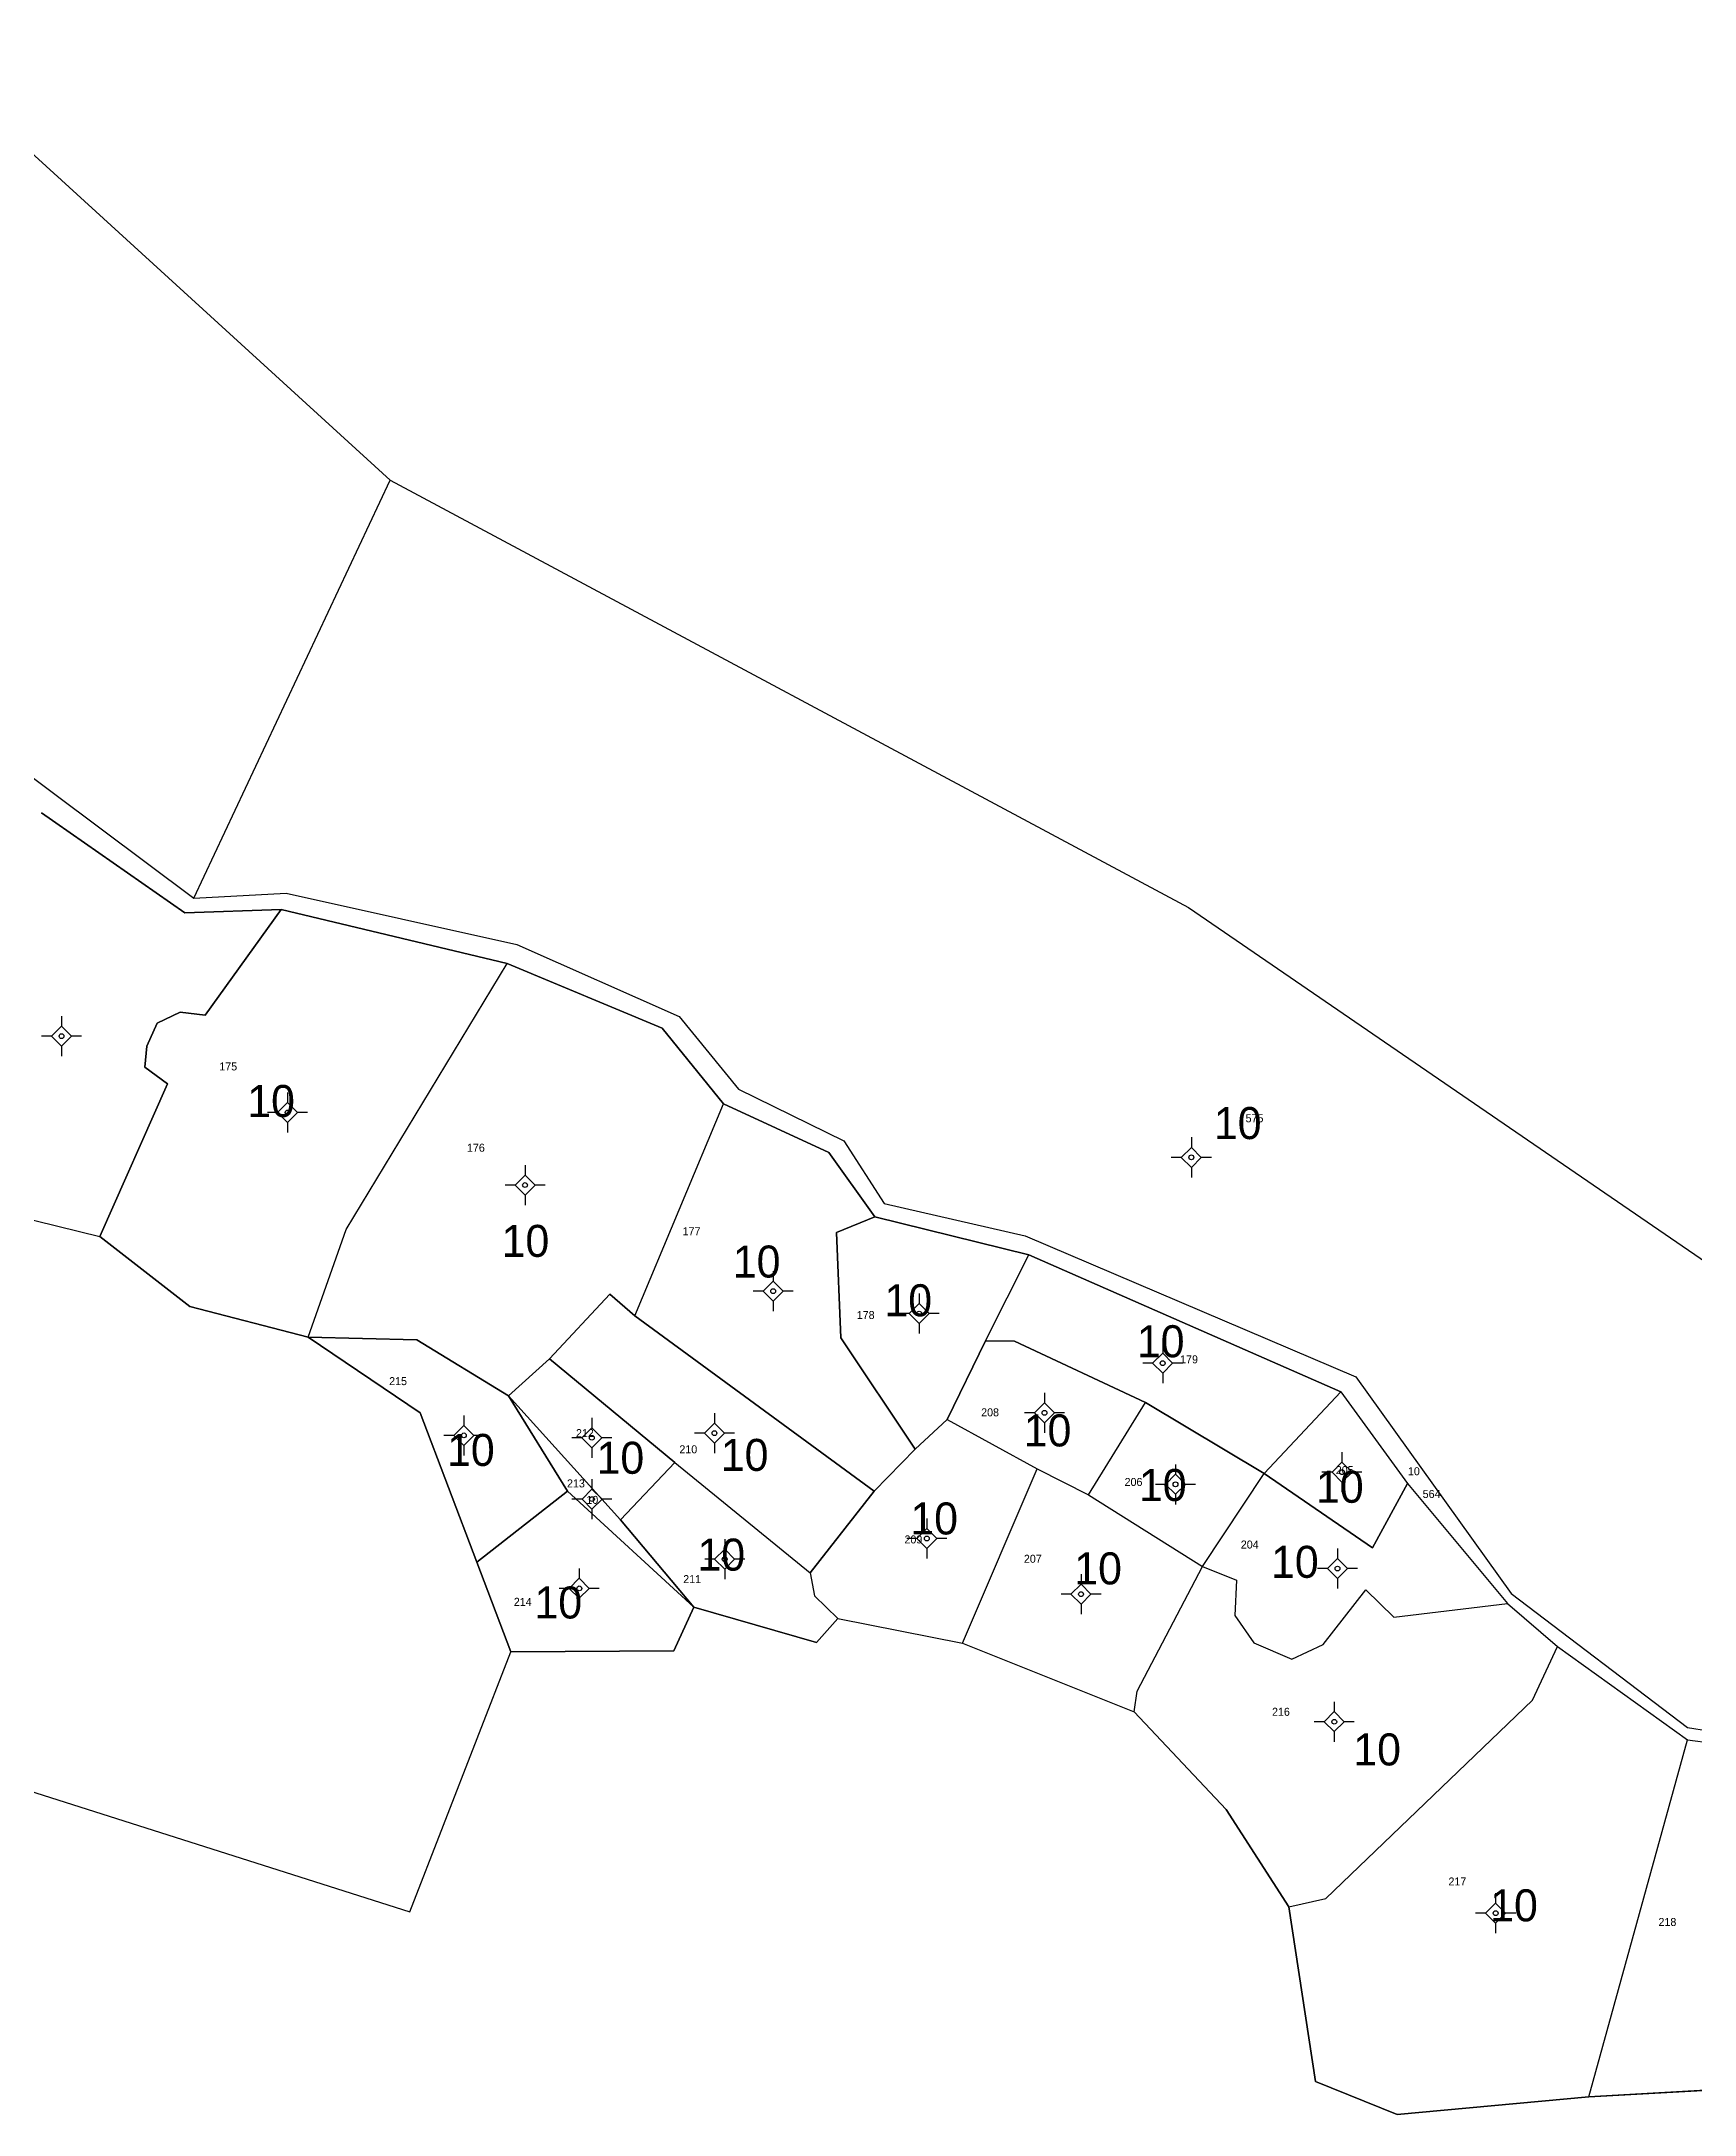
# Model space of a CAD drawing. Extents: x 530124 to 551589, y 1839482 to 1845671.
# Drawn here: x 550834.3 to 550937.6, y 1839807.1 to 1839936.7 of the extents above; entities that cross this region are included whole.
import ezdxf

# ---------------------------------------------------------------- set-up
doc = ezdxf.new("R2010")
doc.units = 0
for name, color, linetype in [('Level 10', 7, 'Continuous'), ('Level 11', 7, 'Continuous'), ('Level 14', 7, 'Continuous'), ('Level 22', 7, 'Continuous'), ('Level 6', 7, 'Continuous')]:
    doc.layers.add(name, color=color, linetype=linetype)

msp = doc.modelspace()

# ---------------------------------------------------------------- linework, layer by layer
at = {"layer": 'Level 10'}
for p, q in [((550843.87, 1839883.14), (550856.13, 1839909.25)), ((550849.31, 1839882.43), (550863.44, 1839879.06)), ((550871.4, 1839857.03), (550876.95, 1839870.29)), ((550886.4, 1839863.22), (550896.02, 1839860.84)), ((550893.32, 1839855.48), (550896.02, 1839860.84)), ((550896.02, 1839860.84), (550915.5, 1839852.29)), ((550871.4, 1839857.03), (550886.36, 1839846.08)), ((550890.91, 1839850.57), (550893.32, 1839855.48)), ((550863.51, 1839852.05), (550866.08, 1839854.35)), ((550866.08, 1839854.35), (550873.91, 1839847.88)), ((550863.51, 1839852.05), (550870.51, 1839844.29)), ((550863.51, 1839852.05), (550867.21, 1839846.09)), ((550899.74, 1839845.85), (550903.31, 1839851.62)), ((550903.31, 1839851.62), (550910.72, 1839847.18)), ((550910.72, 1839847.18), (550915.5, 1839852.29)), ((550915.5, 1839852.29), (550919.67, 1839846.56)), ((550888.92, 1839848.71), (550890.91, 1839850.57)), ((550890.91, 1839850.57), (550896.53, 1839847.49)), ((550870.51, 1839844.29), (550873.91, 1839847.88)), ((550873.91, 1839847.88), (550882.37, 1839840.99)), ((550886.36, 1839846.08), (550888.92, 1839848.71)), ((550891.87, 1839836.59), (550896.53, 1839847.49)), ((550896.53, 1839847.49), (550899.74, 1839845.85)), ((550906.86, 1839841.38), (550910.72, 1839847.18)), ((550919.67, 1839846.56), (550925.92, 1839839.06)), ((550861.54, 1839841.65), (550867.21, 1839846.09)), ((550867.21, 1839846.09), (550875.09, 1839838.83)), ((550882.37, 1839840.99), (550886.36, 1839846.08)), ((550899.74, 1839845.85), (550906.86, 1839841.38)), ((550870.51, 1839844.29), (550875.09, 1839838.83)), ((550861.54, 1839841.65), (550863.66, 1839836.05)), ((550925.92, 1839839.06), (550929.04, 1839836.39)), ((550884.09, 1839838.13), (550891.87, 1839836.59)), ((550891.87, 1839836.59), (550902.59, 1839832.29)), ((550929.04, 1839836.39), (550937.16, 1839830.54)), ((550930.99, 1839808.25), (550937.16, 1839830.54)), ((550930.99, 1839808.25), (550945.24, 1839809.05))]:
    msp.add_line(p, q, dxfattribs=at)
for points in [[(550624.75, 1839974.19), (550660.49, 1840004.86), (550708.37, 1839991.24), (550759.17, 1839965.49), (550815.53, 1839946.32), (550856.13, 1839909.25)], [(550624.75, 1839974.19), (550631.54, 1839975.16), (550637.74, 1839971.94), (550673.18, 1839964.64), (550690.3, 1839956.81), (550701.68, 1839945.64), (550709.44, 1839942.84), (550718.66, 1839937.28), (550717.78, 1839933.47), (550725.28, 1839930.92), (550734.18, 1839932.69), (550747.83, 1839932.68), (550756.7, 1839928.47), (550760.67, 1839924.84), (550772.51, 1839919.96), (550780.93, 1839918.07), (550789.28, 1839922.73), (550793.09, 1839922.11), (550798.12, 1839915.6), (550810.71, 1839901.55), (550812.83, 1839899.86), (550823.41, 1839898.42), (550843.87, 1839883.14)], [(550856.13, 1839909.25), (550906, 1839882.54), (550953.97, 1839849.67)], [(550834.34, 1839888.47), (550843.29, 1839882.22), (550849.31, 1839882.43)], [(550843.87, 1839883.14), (550849.63, 1839883.45), (550864.04, 1839880.24), (550874.17, 1839875.74), (550877.88, 1839871.19), (550884.47, 1839867.97), (550886.99, 1839864.06), (550895.8, 1839862.04), (550916.44, 1839853.23), (550926.15, 1839839.69), (550937.17, 1839831.32), (550942.41, 1839830.48), (550946.12, 1839826.32), (550958.78, 1839824.3)], [(550837.99, 1839862), (550842.21, 1839871.53), (550840.8, 1839872.57), (550840.92, 1839873.88), (550841.57, 1839875.33), (550843, 1839876), (550844.56, 1839875.82), (550849.31, 1839882.43)], [(550851.01, 1839855.71), (550853.38, 1839862.43), (550863.44, 1839879.06)], [(550863.44, 1839879.06), (550873.12, 1839875.02), (550876.95, 1839870.29)], [(550876.95, 1839870.29), (550883.52, 1839867.24), (550886.4, 1839863.22)], [(550825.35, 1839868.62), (550825.87, 1839864.98), (550837.99, 1839862)], [(550886.4, 1839863.22), (550884.01, 1839862.24), (550884.27, 1839855.67), (550888.92, 1839848.71)], [(550837.99, 1839862), (550843.61, 1839857.63), (550851.01, 1839855.71)], [(550866.08, 1839854.35), (550869.85, 1839858.39), (550871.4, 1839857.03)], [(550851.01, 1839855.71), (550857.8, 1839855.54), (550863.51, 1839852.05)], [(550851.01, 1839855.71), (550857.99, 1839850.97), (550861.54, 1839841.65)], [(550893.32, 1839855.48), (550895.12, 1839855.45), (550903.31, 1839851.62)], [(550776.81, 1839849.24), (550791.88, 1839840.62), (550857.36, 1839819.81), (550863.66, 1839836.05)], [(550910.72, 1839847.18), (550917.48, 1839842.54), (550919.67, 1839846.56)], [(550902.59, 1839832.29), (550902.78, 1839833.59), (550906.86, 1839841.38)], [(550906.86, 1839841.38), (550908.99, 1839840.53), (550908.88, 1839838.31), (550910.08, 1839836.61), (550912.45, 1839835.58), (550914.41, 1839836.51), (550917.07, 1839839.92), (550918.81, 1839838.21), (550925.92, 1839839.06)], [(550882.37, 1839840.99), (550882.64, 1839839.55), (550884.09, 1839838.13)], [(550863.66, 1839836.05), (550873.85, 1839836.1), (550875.09, 1839838.83)], [(550875.09, 1839838.83), (550882.76, 1839836.64), (550884.09, 1839838.13)], [(550912.25, 1839820.11), (550914.57, 1839820.63), (550927.49, 1839833.03), (550929.04, 1839836.39)], [(550902.59, 1839832.29), (550908.35, 1839826.2), (550912.25, 1839820.11)], [(550937.16, 1839830.54), (550941.97, 1839829.92), (550945.7, 1839825.52)], [(550912.25, 1839820.11), (550913.93, 1839809.2), (550919.02, 1839807.14), (550930.99, 1839808.25)]]:
    msp.add_lwpolyline(points, dxfattribs=at)
at = {"layer": 'Level 11'}
for p, q in [((550835.6, 1839875.13), (550834.97, 1839874.51)), ((550835.6, 1839875.76), (550835.6, 1839875.13)), ((550836.22, 1839874.51), (550835.6, 1839875.13)), ((550834.97, 1839874.51), (550834.35, 1839874.51)), ((550834.97, 1839874.51), (550835.6, 1839873.88)), ((550835.6, 1839873.88), (550836.22, 1839874.51)), ((550835.6, 1839873.88), (550835.6, 1839873.26)), ((550836.85, 1839874.51), (550836.22, 1839874.51)), ((550849.72, 1839870.99), (550849.72, 1839870.36)), ((550849.09, 1839869.74), (550848.47, 1839869.74)), ((550849.72, 1839870.36), (550849.09, 1839869.74)), ((550849.09, 1839869.74), (550849.72, 1839869.11)), ((550850.34, 1839869.74), (550849.72, 1839870.36)), ((550849.72, 1839869.11), (550850.34, 1839869.74)), ((550850.97, 1839869.74), (550850.34, 1839869.74)), ((550849.72, 1839869.11), (550849.72, 1839868.49)), ((550906.17, 1839867.56), (550905.54, 1839866.94)), ((550906.17, 1839868.19), (550906.17, 1839867.56)), ((550906.79, 1839866.94), (550906.17, 1839867.56)), ((550864.55, 1839865.83), (550863.93, 1839865.21)), ((550864.55, 1839866.46), (550864.55, 1839865.83)), ((550865.18, 1839865.21), (550864.55, 1839865.83)), ((550905.54, 1839866.94), (550904.92, 1839866.94)), ((550905.54, 1839866.94), (550906.17, 1839866.31)), ((550906.17, 1839866.31), (550906.79, 1839866.94)), ((550906.17, 1839866.31), (550906.17, 1839865.69)), ((550907.42, 1839866.94), (550906.79, 1839866.94)), ((550863.93, 1839865.21), (550863.3, 1839865.21)), ((550863.93, 1839865.21), (550864.55, 1839864.58)), ((550864.55, 1839864.58), (550865.18, 1839865.21)), ((550864.55, 1839864.58), (550864.55, 1839863.96)), ((550865.8, 1839865.21), (550865.18, 1839865.21)), ((550880.05, 1839859.83), (550880.05, 1839859.21)), ((550879.42, 1839858.58), (550878.8, 1839858.58)), ((550880.05, 1839859.21), (550879.42, 1839858.58)), ((550879.42, 1839858.58), (550880.05, 1839857.96)), ((550880.67, 1839858.58), (550880.05, 1839859.21)), ((550880.05, 1839857.96), (550880.67, 1839858.58)), ((550881.3, 1839858.58), (550880.67, 1839858.58)), ((550889.17, 1839858.43), (550889.17, 1839857.8)), ((550880.05, 1839857.96), (550880.05, 1839857.33)), ((550888.54, 1839857.18), (550887.92, 1839857.18)), ((550889.17, 1839857.8), (550888.54, 1839857.18)), ((550888.54, 1839857.18), (550889.17, 1839856.55)), ((550889.79, 1839857.18), (550889.17, 1839857.8)), ((550889.17, 1839856.55), (550889.79, 1839857.18)), ((550890.42, 1839857.18), (550889.79, 1839857.18)), ((550889.17, 1839856.55), (550889.17, 1839855.93)), ((550904.38, 1839854.7), (550903.75, 1839854.08)), ((550904.38, 1839855.33), (550904.38, 1839854.7)), ((550905, 1839854.08), (550904.38, 1839854.7)), ((550903.75, 1839854.08), (550903.13, 1839854.08)), ((550903.75, 1839854.08), (550904.38, 1839853.45)), ((550904.38, 1839853.45), (550905, 1839854.08)), ((550904.38, 1839853.45), (550904.38, 1839852.83)), ((550905.63, 1839854.08), (550905, 1839854.08)), ((550897, 1839851.61), (550896.38, 1839850.98)), ((550897, 1839852.23), (550897, 1839851.61)), ((550897.63, 1839850.98), (550897, 1839851.61)), ((550860.73, 1839850.82), (550860.73, 1839850.19)), ((550868.72, 1839850.67), (550868.72, 1839850.05)), ((550876.38, 1839850.33), (550875.75, 1839849.71)), ((550876.38, 1839850.96), (550876.38, 1839850.33)), ((550877, 1839849.71), (550876.38, 1839850.33)), ((550896.38, 1839850.98), (550895.75, 1839850.98)), ((550896.38, 1839850.98), (550897, 1839850.36)), ((550897, 1839850.36), (550897.63, 1839850.98)), ((550897, 1839850.36), (550897, 1839849.73)), ((550898.25, 1839850.98), (550897.63, 1839850.98)), ((550860.11, 1839849.57), (550859.48, 1839849.57)), ((550860.73, 1839850.19), (550860.11, 1839849.57)), ((550860.11, 1839849.57), (550860.73, 1839848.94)), ((550861.36, 1839849.57), (550860.73, 1839850.19)), ((550860.73, 1839848.94), (550861.36, 1839849.57)), ((550861.98, 1839849.57), (550861.36, 1839849.57)), ((550868.09, 1839849.42), (550867.47, 1839849.42)), ((550868.72, 1839850.05), (550868.09, 1839849.42)), ((550868.09, 1839849.42), (550868.72, 1839848.8)), ((550869.34, 1839849.42), (550868.72, 1839850.05)), ((550868.72, 1839848.8), (550869.34, 1839849.42)), ((550869.97, 1839849.42), (550869.34, 1839849.42)), ((550875.75, 1839849.71), (550875.13, 1839849.71)), ((550875.75, 1839849.71), (550876.38, 1839849.08)), ((550876.38, 1839849.08), (550877, 1839849.71)), ((550876.38, 1839849.08), (550876.38, 1839848.46)), ((550877.63, 1839849.71), (550877, 1839849.71)), ((550860.73, 1839848.94), (550860.73, 1839848.32)), ((550868.72, 1839848.8), (550868.72, 1839848.17)), ((550905.18, 1839847.76), (550905.18, 1839847.14)), ((550915.58, 1839847.89), (550914.96, 1839847.27)), ((550915.58, 1839848.52), (550915.58, 1839847.89)), ((550916.21, 1839847.27), (550915.58, 1839847.89)), ((550868.73, 1839846.84), (550868.73, 1839846.21)), ((550904.56, 1839846.51), (550903.93, 1839846.51)), ((550905.18, 1839847.14), (550904.56, 1839846.51)), ((550904.56, 1839846.51), (550905.18, 1839845.89)), ((550905.81, 1839846.51), (550905.18, 1839847.14)), ((550905.18, 1839845.89), (550905.81, 1839846.51)), ((550906.43, 1839846.51), (550905.81, 1839846.51)), ((550914.96, 1839847.27), (550914.33, 1839847.27)), ((550914.96, 1839847.27), (550915.58, 1839846.64)), ((550915.58, 1839846.64), (550916.21, 1839847.27)), ((550915.58, 1839846.64), (550915.58, 1839846.02)), ((550916.83, 1839847.27), (550916.21, 1839847.27)), ((550868.11, 1839845.59), (550867.48, 1839845.59)), ((550868.73, 1839846.21), (550868.11, 1839845.59)), ((550868.11, 1839845.59), (550868.73, 1839844.96)), ((550869.36, 1839845.59), (550868.73, 1839846.21)), ((550868.73, 1839844.96), (550869.36, 1839845.59)), ((550869.98, 1839845.59), (550869.36, 1839845.59)), ((550905.18, 1839845.89), (550905.18, 1839845.26)), ((550868.73, 1839844.96), (550868.73, 1839844.34)), ((550889.65, 1839844.38), (550889.65, 1839843.76)), ((550877.02, 1839843.08), (550877.02, 1839842.46)), ((550889.03, 1839843.13), (550888.4, 1839843.13)), ((550889.65, 1839843.76), (550889.03, 1839843.13)), ((550889.03, 1839843.13), (550889.65, 1839842.51)), ((550890.28, 1839843.13), (550889.65, 1839843.76)), ((550889.65, 1839842.51), (550890.28, 1839843.13)), ((550889.65, 1839842.51), (550889.65, 1839841.88)), ((550890.9, 1839843.13), (550890.28, 1839843.13)), ((550915.3, 1839842.5), (550915.3, 1839841.87)), ((550867.94, 1839841.26), (550867.94, 1839840.64)), ((550876.39, 1839841.83), (550875.77, 1839841.83)), ((550877.02, 1839842.46), (550876.39, 1839841.83)), ((550876.39, 1839841.83), (550877.02, 1839841.21)), ((550877.64, 1839841.83), (550877.02, 1839842.46)), ((550877.02, 1839841.21), (550877.64, 1839841.83)), ((550877.02, 1839841.21), (550877.02, 1839840.58)), ((550878.27, 1839841.83), (550877.64, 1839841.83)), ((550914.68, 1839841.25), (550914.05, 1839841.25)), ((550915.3, 1839841.87), (550914.68, 1839841.25)), ((550914.68, 1839841.25), (550915.3, 1839840.62)), ((550915.93, 1839841.25), (550915.3, 1839841.87)), ((550915.3, 1839840.62), (550915.93, 1839841.25)), ((550916.55, 1839841.25), (550915.93, 1839841.25)), ((550867.31, 1839840.01), (550866.69, 1839840.01)), ((550867.94, 1839840.64), (550867.31, 1839840.01)), ((550867.31, 1839840.01), (550867.94, 1839839.39)), ((550868.56, 1839840.01), (550867.94, 1839840.64)), ((550867.94, 1839839.39), (550868.56, 1839840.01)), ((550869.19, 1839840.01), (550868.56, 1839840.01)), ((550899.28, 1839840.27), (550898.65, 1839839.65)), ((550899.28, 1839840.9), (550899.28, 1839840.27)), ((550899.9, 1839839.65), (550899.28, 1839840.27)), ((550915.3, 1839840.62), (550915.3, 1839840)), ((550867.94, 1839839.39), (550867.94, 1839838.76)), ((550898.65, 1839839.65), (550898.03, 1839839.65)), ((550898.65, 1839839.65), (550899.28, 1839839.02)), ((550899.28, 1839839.02), (550899.9, 1839839.65)), ((550899.28, 1839839.02), (550899.28, 1839838.4)), ((550900.53, 1839839.65), (550899.9, 1839839.65)), ((550915.1, 1839832.31), (550914.47, 1839831.68)), ((550915.1, 1839832.93), (550915.1, 1839832.31)), ((550915.72, 1839831.68), (550915.1, 1839832.31)), ((550914.47, 1839831.68), (550913.85, 1839831.68)), ((550914.47, 1839831.68), (550915.1, 1839831.06)), ((550915.1, 1839831.06), (550915.72, 1839831.68)), ((550915.1, 1839831.06), (550915.1, 1839830.43)), ((550916.35, 1839831.68), (550915.72, 1839831.68)), ((550925.18, 1839820.97), (550925.18, 1839820.34)), ((550924.55, 1839819.72), (550923.93, 1839819.72)), ((550925.18, 1839820.34), (550924.55, 1839819.72)), ((550924.55, 1839819.72), (550925.18, 1839819.09)), ((550925.8, 1839819.72), (550925.18, 1839820.34)), ((550925.18, 1839819.09), (550925.8, 1839819.72)), ((550926.43, 1839819.72), (550925.8, 1839819.72)), ((550925.18, 1839819.09), (550925.18, 1839818.47))]:
    msp.add_line(p, q, dxfattribs=at)
for centre in [(550835.6, 1839874.51), (550849.72, 1839869.74), (550906.17, 1839866.94), (550864.55, 1839865.21), (550880.05, 1839858.58), (550889.17, 1839857.18), (550904.38, 1839854.08), (550897, 1839850.98), (550860.73, 1839849.57), (550868.72, 1839849.42), (550876.38, 1839849.71), (550905.18, 1839846.51), (550915.58, 1839847.27), (550868.73, 1839845.59), (550889.65, 1839843.13), (550877.02, 1839841.83), (550915.3, 1839841.25), (550867.94, 1839840.01), (550899.28, 1839839.65), (550915.1, 1839831.68), (550925.18, 1839819.72)]:
    msp.add_circle(centre, 0.15, dxfattribs=at)
at = {"layer": 'Level 22'}
for points in [[(550849.31, 1839882.43), (550843.29, 1839882.22), (550834.34, 1839888.47)], [(550849.31, 1839882.43), (550844.56, 1839875.82), (550843, 1839876), (550841.57, 1839875.33), (550840.92, 1839873.88), (550840.8, 1839872.57), (550842.21, 1839871.53), (550837.99, 1839862)], [(550863.44, 1839879.06), (550849.31, 1839882.43)], [(550851.01, 1839855.71), (550853.38, 1839862.43), (550863.44, 1839879.06)], [(550876.95, 1839870.29), (550873.12, 1839875.02), (550863.44, 1839879.06)], [(550871.4, 1839857.03), (550876.95, 1839870.29)], [(550886.4, 1839863.22), (550883.52, 1839867.24), (550876.95, 1839870.29)], [(550825.35, 1839868.62), (550825.87, 1839864.98), (550837.99, 1839862)], [(550888.92, 1839848.71), (550884.27, 1839855.67), (550884.01, 1839862.24), (550886.4, 1839863.22)], [(550896.02, 1839860.84), (550886.4, 1839863.22)], [(550851.01, 1839855.71), (550843.61, 1839857.63), (550837.99, 1839862)], [(550893.32, 1839855.48), (550896.02, 1839860.84)], [(550915.5, 1839852.29), (550896.02, 1839860.84)], [(550871.4, 1839857.03), (550869.85, 1839858.39), (550866.08, 1839854.35)], [(550886.36, 1839846.08), (550871.4, 1839857.03)], [(550863.51, 1839852.05), (550857.8, 1839855.54), (550851.01, 1839855.71)], [(550861.54, 1839841.65), (550857.99, 1839850.97), (550851.01, 1839855.71)], [(550893.32, 1839855.48), (550890.91, 1839850.57)], [(550903.31, 1839851.62), (550895.12, 1839855.45), (550893.32, 1839855.48)], [(550866.08, 1839854.35), (550863.51, 1839852.05)], [(550873.91, 1839847.88), (550866.08, 1839854.35)], [(550870.51, 1839844.29), (550863.51, 1839852.05)], [(550867.21, 1839846.09), (550863.51, 1839852.05)], [(550899.74, 1839845.85), (550903.31, 1839851.62)], [(550910.72, 1839847.18), (550903.31, 1839851.62)], [(550910.72, 1839847.18), (550915.5, 1839852.29)], [(550915.5, 1839852.29), (550919.67, 1839846.56)], [(550890.91, 1839850.57), (550888.92, 1839848.71)], [(550890.91, 1839850.57), (550896.53, 1839847.49)], [(550870.51, 1839844.29), (550873.91, 1839847.88)], [(550873.91, 1839847.88), (550882.37, 1839840.99)], [(550888.92, 1839848.71), (550886.36, 1839846.08)], [(550891.87, 1839836.59), (550896.53, 1839847.49)], [(550896.53, 1839847.49), (550899.74, 1839845.85)], [(550906.86, 1839841.38), (550910.72, 1839847.18)], [(550919.67, 1839846.56), (550917.48, 1839842.54), (550910.72, 1839847.18)], [(550919.67, 1839846.56), (550925.92, 1839839.06)], [(550867.21, 1839846.09), (550861.54, 1839841.65)], [(550867.21, 1839846.09), (550875.09, 1839838.83)], [(550886.36, 1839846.08), (550882.37, 1839840.99)], [(550899.74, 1839845.85), (550906.86, 1839841.38)], [(550875.09, 1839838.83), (550870.51, 1839844.29)], [(550875.09, 1839838.83), (550873.85, 1839836.1), (550863.66, 1839836.05), (550861.54, 1839841.65)], [(550902.59, 1839832.29), (550902.78, 1839833.59), (550906.86, 1839841.38)], [(550906.86, 1839841.38), (550908.99, 1839840.53), (550908.88, 1839838.31), (550910.08, 1839836.61), (550912.45, 1839835.58), (550914.41, 1839836.51), (550917.07, 1839839.92), (550918.81, 1839838.21), (550925.92, 1839839.06)], [(550882.37, 1839840.99), (550882.64, 1839839.55), (550884.09, 1839838.13)], [(550884.09, 1839838.13), (550882.76, 1839836.64), (550875.09, 1839838.83)], [(550925.92, 1839839.06), (550929.04, 1839836.39)], [(550884.09, 1839838.13), (550891.87, 1839836.59)], [(550891.87, 1839836.59), (550902.59, 1839832.29)], [(550912.25, 1839820.11), (550914.57, 1839820.63), (550927.49, 1839833.03), (550929.04, 1839836.39)], [(550929.04, 1839836.39), (550937.16, 1839830.54)], [(550912.25, 1839820.11), (550908.35, 1839826.2), (550902.59, 1839832.29)], [(550930.99, 1839808.25), (550937.16, 1839830.54)], [(550937.16, 1839830.54), (550941.97, 1839829.92), (550945.7, 1839825.52)], [(550930.99, 1839808.25), (550919.02, 1839807.14), (550913.93, 1839809.2), (550912.25, 1839820.11)], [(550945.24, 1839809.05), (550930.99, 1839808.25)]]:
    msp.add_lwpolyline(points, dxfattribs=at)

# ---------------------------------------------------------------- texts
at = {"layer": 'Level 14'}
for height, p in [(2, (550847.2, 1839869.46)), (2, (550907.58, 1839868.08)), (2, (550863.09, 1839860.72)), (2, (550877.53, 1839859.43)), (2, (550887, 1839857.01)), (2, (550902.77, 1839854.45)), (2, (550895.7, 1839848.88)), (2, (550859.68, 1839847.66)), (2, (550869.02, 1839847.17)), (2, (550876.78, 1839847.35)), (2, (550902.9, 1839845.47)), (2, (550913.96, 1839845.36)), (0.5, (550919.7, 1839847.08)), (0.5, (550868.38, 1839845.29)), (2, (550888.62, 1839843.38)), (2, (550875.32, 1839841.12)), (2, (550911.15, 1839840.67)), (2, (550898.86, 1839840.26)), (2, (550865.14, 1839838.13)), (2, (550916.29, 1839828.95)), (2, (550924.84, 1839819.21))]:
    msp.add_text('10', height=height, dxfattribs=at).set_placement(p)
at = {"layer": 'Level 6'}
for s, p in [('175', (550845.45, 1839872.37)), ('575', (550909.56, 1839869.13)), ('176', (550860.92, 1839867.29)), ('177', (550874.39, 1839862.07)), ('178', (550885.27, 1839856.84)), ('179', (550905.47, 1839854.07)), ('215', (550856.06, 1839852.71)), ('208', (550893.04, 1839850.76)), ('212', (550867.73, 1839849.46)), ('210', (550874.19, 1839848.45)), ('213', (550867.17, 1839846.32)), ('206', (550902, 1839846.41)), ('205', (550915.19, 1839847.15)), ('564', (550920.62, 1839845.66)), ('209', (550888.25, 1839842.82)), ('204', (550909.26, 1839842.5)), ('207', (550895.71, 1839841.61)), ('211', (550874.43, 1839840.34)), ('214', (550863.85, 1839838.92)), ('216', (550911.21, 1839832.05)), ('217', (550922.23, 1839821.45)), ('218', (550935.35, 1839818.92))]:
    msp.add_text(s, height=0.5, dxfattribs=at).set_placement(p)

doc.saveas('drawing.dxf')
